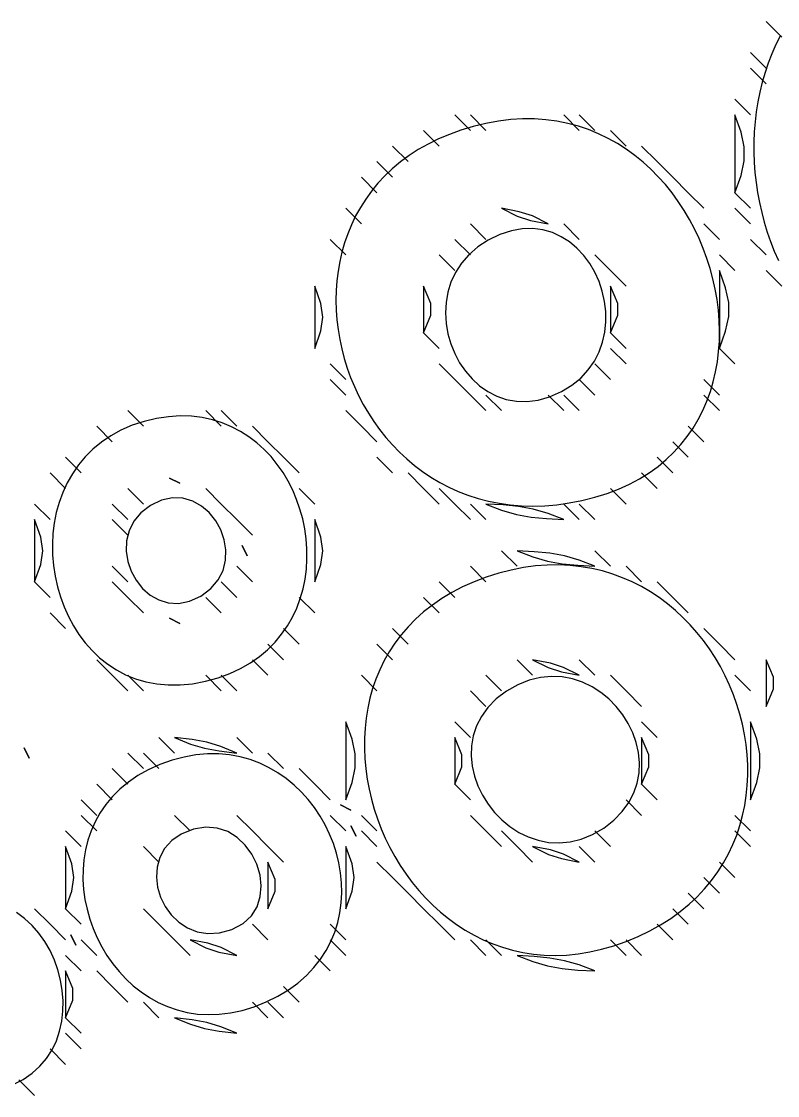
# Model space of a CAD drawing. Extents: x 0 to 750, y 0 to 750.
# Drawn here: x 161.2 to 209.7, y 335 to 404 of the extents above; entities that cross this region are included whole.
import ezdxf

# ---------------------------------------------------------------- set-up
doc = ezdxf.new("R2010")
doc.units = 0
for name, color, linetype in [('C18', 18, 'CONTINUOUS'), ('C250', 250, 'CONTINUOUS'), ('C251', 251, 'CONTINUOUS'), ('C252', 252, 'CONTINUOUS'), ('C253', 253, 'CONTINUOUS'), ('C254', 254, 'CONTINUOUS'), ('C27', 27, 'CONTINUOUS'), ('C28', 28, 'CONTINUOUS'), ('C29', 29, 'CONTINUOUS'), ('C37', 37, 'CONTINUOUS'), ('C39', 39, 'CONTINUOUS'), ('C47', 47, 'CONTINUOUS'), ('C49', 49, 'CONTINUOUS'), ('C59', 59, 'CONTINUOUS'), ('C7', 7, 'CONTINUOUS')]:
    doc.layers.add(name, color=color, linetype=linetype)

msp = doc.modelspace()

# ---------------------------------------------------------------- linework, layer by layer
at = {"layer": 'C18'}
msp.add_lwpolyline([(182.333328, 352.333344), (182.6666, 351.6666), (182.3333, 352.3333)], dxfattribs=at)
at = {"layer": 'C250'}
for points in [[(209, 404), (210, 403), (209, 404)], [(207, 399), (208, 398), (207, 399)], [(189, 398), (190, 397), (189, 398)], [(184, 395), (185, 394), (184, 395)], [(204, 393), (205, 392), (204, 393)], [(196, 391), (197, 390), (196, 391)], [(189, 390), (190, 389), (189, 390)], [(180, 387), (180, 383), (180.3994, 384.1198), (180.5326, 385), (180.3994, 385.8801), (180, 387)], [(199, 384), (200, 383), (199, 384)], [(198, 382), (199, 381), (198, 382)], [(197, 381), (198, 380), (197, 381)], [(191, 380), (192, 379), (191, 380)], [(205, 380), (206, 379), (205, 380)], [(174, 379), (175, 378), (174, 379)], [(176, 378), (177, 377), (176, 378)], [(203, 377), (204, 376), (203, 377)], [(178, 376), (179, 375), (178, 376)], [(202, 376), (203, 375), (202, 376)], [(201, 375), (202, 374), (201, 375)], [(173, 374), (174, 373), (173, 374)], [(187, 374), (188, 373), (187, 374)], [(162, 373), (163, 372), (162, 373)], [(174, 373), (175, 372), (174, 373)], [(197, 373), (198, 372), (197, 373)], [(180, 372), (180, 368), (180.3994, 369.1198), (180.5326, 370), (180.3994, 370.8801), (180, 372)], [(162, 368), (163, 367), (162, 368)], [(173, 367), (174, 366), (173, 367)], [(176, 363), (177, 362), (176, 363)], [(189, 358), (189, 355), (189.464, 356.123), (189.464, 356.8769), (189, 358)], [(201, 358), (201, 355), (201.464, 356.123), (201.464, 356.8769), (201, 358)], [(179, 356), (180, 355), (179, 356)], [(182, 351), (182, 347), (182.3994, 348.1198), (182.5326, 349), (182.3994, 349.8801), (182, 351)], [(177, 350), (177, 347), (177.464, 348.123), (177.464, 348.8769), (177, 350)], [(184, 350), (185, 349), (184, 350)], [(206, 350), (207, 349), (206, 350)], [(162, 347), (163, 346), (162, 347)], [(164, 347), (165, 346), (164, 347)], [(163, 346), (164, 345), (163, 346)], [(188, 346), (189, 345), (188, 346)], [(202, 346), (203, 345), (202, 346)], [(172, 345), (173.01, 344.4921), (173.8544, 344.2187), (175, 344), (173.9899, 344.5077), (173.1455, 344.7812), (172, 345)], [(181, 345), (182, 344), (181, 345)], [(190, 345), (191, 344), (190, 345)], [(200, 345), (201, 344), (200, 345)], [(164, 344), (165, 343), (164, 344)], [(193, 344), (194.0107, 343.6052), (194.9585, 343.3366), (195.9009, 343.1654), (196.8956, 343.0628), (198, 343), (196.9892, 343.3946), (196.0414, 343.6632), (195.0989, 343.8344), (194.1043, 343.9371), (193, 344)], [(177, 341), (178, 340), (177, 341)], [(171, 340), (172.0233, 339.58), (172.9327, 339.3091), (173.8757, 339.1336), (175, 339), (173.9765, 339.4199), (173.0671, 339.6908), (172.1241, 339.8663), (171, 340)]]:
    msp.add_lwpolyline(points, dxfattribs=at)
at = {"layer": 'C251'}
for points in [[(208, 402), (209, 401), (208, 402)], [(197, 398), (198, 397), (197, 398)], [(187, 397), (188, 396), (187, 397)], [(201, 396), (202, 395), (201, 396)], [(207, 393), (208, 392), (207, 393)], [(190, 391), (191, 390), (190, 391)], [(195.8518, 380.2229), (196.5223, 380.6293), (197.0969, 381.0955), (197.5788, 381.6136), (197.9711, 382.1755), (198.277, 382.7733), (198.4996, 383.399), (198.6423, 384.0445), (198.7081, 384.702), (198.7002, 385.3633), (198.6219, 386.0206), (198.4762, 386.6658), (198.2663, 387.2909), (197.9955, 387.888), (197.6669, 388.449), (197.2837, 388.966), (196.8491, 389.431), (196.3662, 389.836), (195.8382, 390.1729), (195.2683, 390.4339), (194.6597, 390.6109), (194.0156, 390.696), (193.3391, 390.6811), (192.6334, 390.5582), (191.9018, 390.3194), (191.1473, 389.9567)], [(205, 391), (206, 390), (205, 391)], [(191.147369, 389.956787), (190.4707, 389.5173), (189.8967, 389.0193), (189.4216, 388.4713), (189.0419, 387.8814), (188.7537, 387.2582), (188.5536, 386.61), (188.4379, 385.9452), (188.4029, 385.2721), (188.445, 384.5992), (188.5606, 383.9348), (188.7459, 383.2874), (188.9975, 382.6652), (189.3115, 382.0767), (189.6845, 381.5303), (190.1127, 381.0342), (190.5925, 380.5971), (191.1202, 380.2271), (191.6923, 379.9327), (192.3051, 379.7222), (192.9549, 379.6042), (193.6381, 379.5868), (194.3511, 379.6786), (195.0902, 379.8878), (195.8518, 380.223)], [(188, 389), (189, 388), (188, 389)], [(187, 387), (187, 384), (187.464, 385.123), (187.464, 385.8769), (187, 387)], [(206, 383), (207, 382), (206, 383)], [(181, 381), (182, 380), (181, 381)], [(189, 381), (190, 380), (189, 381)], [(168, 379), (169, 378), (168, 379)], [(182, 379), (183, 378), (182, 379)], [(177, 377), (178, 376), (177, 377)], [(199, 374), (200, 373), (199, 374)], [(190, 373), (191, 372), (190, 373)], [(175.333328, 370.333344), (175.6666, 369.6666), (175.3333, 370.3333)], [(178, 365), (179, 364), (178, 365)], [(184, 364), (185, 363), (184, 364)], [(206, 364), (207, 363), (206, 364)], [(193, 363), (194, 362), (193, 363)], [(197, 363), (198, 362), (197, 363)], [(174, 362), (175, 361), (174, 362)], [(183, 362), (184, 361), (183, 362)], [(207, 362), (208, 361), (207, 362)], [(182, 359), (182, 354), (182.3983, 355.1047), (182.5975, 356.0523), (182.5975, 356.9476), (182.3983, 357.8952), (182, 359)], [(208, 359), (208, 354), (208.3983, 355.1047), (208.5975, 356.0523), (208.5975, 356.9476), (208.3983, 357.8952), (208, 359)], [(175, 358), (176, 357), (175, 358)], [(167, 356), (168, 355), (167, 356)], [(166, 355), (167, 354), (166, 355)], [(171, 353), (172, 352), (171, 353)], [(181, 353), (182, 352), (181, 353)], [(172.209869, 352.109558), (171.434, 351.7959), (170.8213, 351.3754), (170.3633, 350.8684), (170.0516, 350.2951), (169.8779, 349.6759), (169.8338, 349.0312), (169.9111, 348.3814), (170.1012, 347.7469), (170.396, 347.1479), (170.7869, 346.6048), (171.2658, 346.1381), (171.8242, 345.7681), (172.4537, 345.5151), (173.1461, 345.3995), (173.8929, 345.4416), (174.6859, 345.662), (175.3983, 346.0419), (175.9321, 346.5381), (176.2976, 347.1246), (176.5053, 347.7755), (176.5657, 348.4648), (176.4893, 349.1665), (176.2865, 349.8545), (175.9679, 350.5031), (175.5439, 351.0861), (175.0249, 351.5777), (174.4216, 351.9518), (173.7443, 352.1824), (173.0035, 352.2436), (172.2098, 352.1095)], [(176, 352), (177, 351), (176, 352)], [(183, 352), (184, 351), (183, 352)], [(207, 352), (208, 351), (207, 352)], [(169, 351), (170, 350), (169, 351)], [(194, 351), (195.01, 350.4921), (195.8544, 350.2187), (197, 350), (195.9899, 350.5077), (195.1454, 350.7812), (194, 351)], [(187, 347), (188, 346), (187, 347)], [(170, 346), (171, 345), (170, 346)], [(169, 341), (170, 340), (169, 341)]]:
    msp.add_lwpolyline(points, dxfattribs=at)
at = {"layer": 'C252'}
for points in [[(207, 398), (207, 393), (207.3983, 394.1047), (207.5974, 395.0523), (207.5974, 395.9476), (207.3983, 396.8952), (207, 398)], [(199, 397), (200, 396), (199, 397)], [(202, 395), (203, 394), (202, 395)], [(203, 394), (204, 393), (203, 394)], [(182, 392), (183, 391), (182, 392)], [(181, 390), (182, 389), (181, 390)], [(208, 390), (209, 389), (208, 390)], [(199, 388), (200, 387), (199, 388)], [(206, 388), (206, 383), (206.3983, 384.1047), (206.5975, 385.0523), (206.5975, 385.9475), (206.3983, 386.8952), (206, 388)], [(209, 388), (210, 387), (209, 388)], [(187, 384), (188, 383), (187, 384)], [(188, 382), (189, 381), (188, 382)], [(196, 380), (197, 379), (196, 380)], [(166, 378), (167, 377), (166, 378)], [(163, 375), (164, 374), (163, 375)], [(179, 374), (180, 373), (179, 374)], [(196, 373), (197, 372), (196, 373)], [(193, 370), (194.0107, 369.6052), (194.9585, 369.3366), (195.9009, 369.1654), (196.8956, 369.0628), (198, 369), (196.9892, 369.3946), (196.0414, 369.6632), (195.0989, 369.8344), (194.1043, 369.9371), (193, 370)], [(190, 369), (191, 368), (190, 369)], [(200, 369), (201, 368), (200, 369)], [(188, 368), (189, 367), (188, 368)], [(202, 368), (203, 367), (202, 368)], [(168, 367), (169, 366), (168, 367)], [(179, 367), (180, 366), (179, 367)], [(163, 366), (164, 365), (163, 366)], [(170.666672, 365.666656), (171.3333, 365.3333), (170.6666, 365.6666)], [(177, 364), (178, 363), (177, 364)], [(168, 362), (169, 361), (168, 362)], [(192.317902, 360.971466), (191.6665, 360.4766), (191.1334, 359.9359), (190.7133, 359.3571), (190.4008, 358.748), (190.1906, 358.1164), (190.0775, 357.47), (190.056, 356.8166), (190.1209, 356.164), (190.2668, 355.52), (190.4885, 354.8924), (190.7806, 354.2889), (191.1378, 353.7174), (191.5548, 353.1856), (192.0263, 352.7013), (192.5469, 352.2723), (193.1113, 351.9063), (193.7142, 351.6112), (194.3503, 351.3947), (195.0143, 351.2646), (195.7009, 351.2287), (196.4046, 351.2948), (197.1203, 351.4707), (197.8427, 351.764), (198.5663, 352.1828), (199.2232, 352.6882), (199.7617, 353.2377), (200.1871, 353.8234), (200.5045, 354.4378), (200.7193, 355.0732), (200.8368, 355.7219), (200.8622, 356.3764), (200.8007, 357.029), (200.6578, 357.672), (200.4386, 358.2978), (200.1484, 358.8987), (199.7925, 359.4671), (199.3762, 359.9954), (198.9048, 360.476), (198.3835, 360.901), (197.8176, 361.2631), (197.2123, 361.5544), (196.573, 361.7673), (195.905, 361.8943), (195.2135, 361.9275), (194.5037, 361.8595), (193.781, 361.6826), (193.0506, 361.3891), (192.3179, 360.9714)], [(191, 362), (192, 361), (191, 362)], [(199, 362), (200, 361), (199, 362)], [(190, 361), (191, 360), (190, 361)], [(189, 359), (190, 358), (189, 359)], [(201, 359), (202, 358), (201, 359)], [(171, 358), (172.0233, 357.58), (172.9327, 357.3091), (173.8757, 357.1336), (175, 357), (173.9765, 357.4199), (173.0671, 357.6908), (172.1241, 357.8663), (171, 358)], [(177, 357), (178, 356), (177, 357)], [(189, 355), (190, 354), (189, 355)], [(175, 353), (176, 352), (175, 353)], [(164, 351), (164, 347), (164.3994, 348.1198), (164.5326, 348.9999), (164.3994, 349.88), (164, 351)], [(185, 349), (186, 348), (185, 349)], [(205, 349), (206, 348), (205, 349)], [(169, 347), (170, 346), (169, 347)], [(203, 347), (204, 346), (203, 347)], [(165, 345), (166, 344), (165, 345)], [(164, 340), (165, 339), (164, 340)]]:
    msp.add_lwpolyline(points, dxfattribs=at)
at = {"layer": 'C253'}
for points in [[(208, 401), (209, 400), (208, 401)], [(190, 398), (191, 397), (190, 398)], [(196, 398), (197, 397), (196, 398)], [(192, 392), (193.01, 391.4922), (193.8544, 391.2187), (195, 391), (193.9899, 391.5077), (193.1454, 391.7812), (192, 392)], [(199, 383), (200, 382), (199, 383)], [(181, 382), (182, 381), (181, 382)], [(190, 380), (191, 379), (190, 380)], [(173, 379), (174, 378), (173, 379)], [(164, 376), (165, 375), (164, 376)], [(186, 375), (187, 374), (186, 375)], [(168, 374), (169, 373), (168, 374)], [(170.666672, 374.666656), (171.3333, 374.3333), (170.6666, 374.6666)], [(188, 374), (189, 373), (188, 374)], [(169.444443, 372.913574), (168.8276, 372.4403), (168.3756, 371.8883), (168.0776, 371.2787), (167.9232, 370.6322), (167.9019, 369.97), (168.0032, 369.3128), (168.2165, 368.6817), (168.5312, 368.0976), (168.937, 367.5816), (169.4232, 367.1544), (169.9794, 366.8372), (170.5949, 366.6508), (171.2594, 366.6162), (171.9622, 366.7544), (172.6929, 367.0864), (173.3353, 367.5636), (173.805, 368.1196), (174.1135, 368.7333), (174.2723, 369.3835), (174.2931, 370.0493), (174.1873, 370.7093), (173.9665, 371.3427), (173.6422, 371.9281), (173.226, 372.4446), (172.7294, 372.8711), (172.1639, 373.1863), (171.5411, 373.3693), (170.8726, 373.3989), (170.1698, 373.254), (169.4444, 372.9135)], [(167, 373), (168, 372), (167, 373)], [(162, 372), (162, 368), (162.3994, 369.1198), (162.5326, 369.9999), (162.3994, 370.88), (162, 372)], [(175, 372), (176, 371), (175, 372)], [(175, 369), (176, 368), (175, 369)], [(167, 368), (168, 367), (167, 368)], [(203, 367), (204, 366), (203, 367)], [(185, 365), (186, 364), (185, 365)], [(205, 365), (206, 364), (205, 365)], [(166, 363), (167, 362), (166, 363)], [(173, 362), (174, 361), (173, 362)], [(200, 361), (201, 360), (200, 361)], [(169, 357), (170, 356), (169, 357)], [(201, 355), (202, 354), (201, 355)], [(183, 353), (184, 352), (183, 353)], [(190, 353), (191, 352), (190, 353)], [(207, 353), (208, 352), (207, 353)], [(177, 351), (178, 350), (177, 351)], [(193, 351), (194, 350), (193, 351)], [(197, 351), (198, 350), (197, 351)], [(186, 348), (187, 347), (186, 348)], [(204, 348), (205, 347), (204, 348)], [(176, 346), (177, 345), (176, 346)], [(171, 345), (172, 344), (171, 345)], [(191, 345), (192, 344), (191, 345)], [(199, 345), (200, 344), (199, 345)], [(180, 344), (181, 343), (180, 344)], [(164, 343), (164, 340), (164.464, 341.123), (164.464, 341.8769), (164, 343)], [(178, 342), (179, 341), (178, 342)], [(176, 341), (177, 340), (176, 341)], [(163, 338), (164, 337), (163, 338)], [(161, 336), (162, 335), (161, 336)]]:
    msp.add_lwpolyline(points, dxfattribs=at)
at = {"layer": 'C254'}
for points in [[(205, 381), (206, 380), (205, 381)], [(183, 378), (184, 377), (183, 378)], [(191, 373), (192.0107, 372.6052), (192.9585, 372.3366), (193.9009, 372.1654), (194.8956, 372.0628), (196, 372), (194.9892, 372.3946), (194.0414, 372.6632), (193.0989, 372.8344), (192.1043, 372.9371), (191, 373)], [(187, 367), (188, 366), (187, 367)], [(165, 353), (166, 352), (165, 353)], [(191, 352), (192, 351), (191, 352)], [(181, 346), (182, 345), (181, 346)]]:
    msp.add_lwpolyline(points, dxfattribs=at)
at = {"layer": 'C27'}
for points in [[(198, 389), (199, 388), (198, 389)], [(206, 389), (207, 388), (206, 389)], [(195, 380), (196, 379), (195, 380)], [(167, 369), (168, 368), (167, 369)], [(167, 362), (168, 361), (167, 362)], [(170, 358), (171, 357), (170, 358)], [(164, 352), (165, 351), (164, 352)]]:
    msp.add_lwpolyline(points, dxfattribs=at)
at = {"layer": 'C28'}
msp.add_lwpolyline([(164.333328, 345.333344), (164.6666, 344.6666), (164.3333, 345.3333)], dxfattribs=at)
at = {"layer": 'C29'}
msp.add_lwpolyline([(161.333328, 357.333344), (161.6666, 356.6666), (161.3333, 357.3333)], dxfattribs=at)
at = {"layer": 'C37'}
for points in [[(185, 396), (186, 395), (185, 396)], [(207, 392), (208, 391), (207, 392)], [(204, 378), (205, 377), (204, 378)], [(167, 372), (168, 371), (167, 372)], [(198, 370), (199, 369), (198, 370)], [(174, 368), (175, 367), (174, 368)], [(198, 352), (199, 351), (198, 352)], [(166, 343), (167, 342), (166, 343)], [(167, 342), (168, 341), (167, 342)], [(164, 339), (165, 338), (164, 339)]]:
    msp.add_lwpolyline(points, dxfattribs=at)
at = {"layer": 'C39'}
msp.add_lwpolyline([(181.666672, 353.666656), (182.3333, 353.3333), (181.6666, 353.6666)], dxfattribs=at)
at = {"layer": 'C47'}
for points in [[(183, 394), (184, 393), (183, 394)], [(192, 370), (193, 369), (192, 370)], [(168, 357), (169, 356), (168, 357)], [(180, 355), (181, 354), (180, 355)], [(165, 354), (166, 353), (165, 354)]]:
    msp.add_lwpolyline(points, dxfattribs=at)
at = {"layer": 'C49'}
msp.add_lwpolyline([(209, 363), (209, 360), (209.464, 361.123), (209.464, 361.8769), (209, 363)], dxfattribs=at)
at = {"layer": 'C59'}
for points in [[(199, 387), (199, 384), (199.464, 385.123), (199.464, 385.8769), (199, 387)], [(184, 376), (185, 375), (184, 376)], [(189, 373), (190, 372), (189, 373)], [(194, 363), (195.0099, 362.4922), (195.8544, 362.2187), (197, 362), (195.9899, 362.5077), (195.1454, 362.7812), (194, 363)], [(200, 354), (201, 353), (200, 354)], [(192, 352), (193, 351), (192, 352)]]:
    msp.add_lwpolyline(points, dxfattribs=at)
at = {"layer": 'C7'}
for points in [[(209.9196, 403.104), (209.6316, 402.5227), (209.3707, 401.93), (209.1369, 401.3269), (208.9298, 400.7145), (208.7492, 400.0938), (208.5949, 399.4657), (208.4667, 398.8314), (208.3644, 398.1917), (208.2877, 397.5478), (208.2365, 396.9006), (208.2105, 396.2512), (208.2094, 395.6005), (208.2332, 394.9496), (208.2815, 394.2995), (208.3542, 393.6513), (208.451, 393.0058), (208.5717, 392.3643), (208.7161, 391.7275), (208.884, 391.0967), (209.0751, 390.4728), (209.2892, 389.8567), (209.5262, 389.2496), (209.7858, 388.6524)], [(191, 397.452148), (190.1778, 397.2516), (189.3952, 397.0171), (188.6516, 396.7498), (187.9467, 396.4513), (187.2802, 396.123), (186.6515, 395.7661), (186.0603, 395.3823), (185.5062, 394.9728), (184.9888, 394.5392), (184.5077, 394.0827), (184.0626, 393.6049), (183.653, 393.1071), (183.2784, 392.5907), (182.9387, 392.0572), (182.6332, 391.508), (182.3617, 390.9444), (182.1237, 390.368), (181.9189, 389.7801), (181.7468, 389.1821), (181.607, 388.5754), (181.4993, 387.9615), (181.423, 387.3418), (181.378, 386.7176), (181.3637, 386.0905), (181.3798, 385.4617), (181.4258, 384.8328), (181.5014, 384.2051), (181.6062, 383.58), (181.7398, 382.9591), (181.9018, 382.3435), (182.0918, 381.7349), (182.3094, 381.1346), (182.5542, 380.544), (182.8258, 379.9645), (183.1238, 379.3975), (183.4478, 378.8445), (183.7975, 378.3069), (184.1723, 377.7861), (184.572, 377.2834), (184.9961, 376.8004), (185.4443, 376.3383), (185.9161, 375.8988), (186.4111, 375.483), (186.929, 375.0925), (187.4693, 374.7287), (188.0317, 374.393), (188.6158, 374.0868), (189.2211, 373.8115), (189.8472, 373.5685), (190.4939, 373.3593), (191.1606, 373.1852), (191.847, 373.0477), (192.5527, 372.9481), (193.2773, 372.888), (194.0203, 372.8686), (194.7815, 372.8915), (195.5603, 372.9581), (196.3565, 373.0696), (197.1696, 373.2276), (197.9992, 373.4336), (198.7819, 373.6743), (199.5213, 373.9528), (200.2177, 374.2675), (200.8718, 374.6164), (201.4839, 374.998), (202.0548, 375.4105), (202.5848, 375.8521), (203.0744, 376.3211), (203.5243, 376.8158), (203.9349, 377.3344), (204.3068, 377.8751), (204.6404, 378.4363), (204.9363, 379.0163), (205.195, 379.6132), (205.4171, 380.2253), (205.6029, 380.8509), (205.7532, 381.4883), (205.8683, 382.1357), (205.9488, 382.7914), (205.9952, 383.4536), (206.008, 384.1206), (205.9878, 384.7907), (205.9351, 385.4621), (205.8504, 386.1331), (205.7342, 386.8019), (205.587, 387.4669), (205.4094, 388.1263), (205.2018, 388.7782), (204.9648, 389.4211), (204.6989, 390.0532), (204.4047, 390.6726), (204.0826, 391.2778), (203.7332, 391.8669), (203.3569, 392.4382), (202.9544, 392.99), (202.526, 393.5205), (202.0725, 394.028), (201.5941, 394.5108), (201.0916, 394.9671), (200.5654, 395.3952), (200.0159, 395.7933), (199.4438, 396.1597), (198.8496, 396.4927), (198.2337, 396.7905), (197.5968, 397.0515), (196.9392, 397.2737), (196.2616, 397.4556), (195.5644, 397.5954), (194.8482, 397.6913), (194.1135, 397.7416), (193.3608, 397.7445), (192.5906, 397.6984), (191.8035, 397.6015), (191, 397.4521)], [(169.040131, 378.307098), (168.2693, 378.0563), (167.5558, 377.7495), (166.8986, 377.3906), (166.2972, 376.9833), (165.7507, 376.5315), (165.2585, 376.0391), (164.8199, 375.5099), (164.4341, 374.9478), (164.1004, 374.3565), (163.8181, 373.74), (163.5865, 373.1021), (163.4048, 372.4466), (163.2724, 371.7775), (163.1884, 371.0985), (163.1523, 370.4135), (163.1633, 369.7263), (163.2206, 369.0409), (163.3236, 368.361), (163.4715, 367.6904), (163.6636, 367.0332), (163.8992, 366.393), (164.1775, 365.7737), (164.4979, 365.1793), (164.8597, 364.6135), (165.262, 364.0801), (165.7042, 363.5832), (166.1856, 363.1264), (166.7055, 362.7136), (167.2631, 362.3487), (167.8577, 362.0356), (168.4886, 361.7781), (169.1551, 361.58), (169.8564, 361.4451), (170.5919, 361.3774), (171.3608, 361.3807), (172.1625, 361.4588), (172.9961, 361.6157), (173.7988, 361.8356), (174.5449, 362.1068), (175.2352, 362.4259), (175.8706, 362.7899), (176.4519, 363.1953), (176.9798, 363.6391), (177.4552, 364.1178), (177.8789, 364.6283), (178.2517, 365.1673), (178.5745, 365.7316), (178.848, 366.3179), (179.0731, 366.923), (179.2507, 367.5436), (179.3814, 368.1766), (179.4662, 368.8185), (179.5058, 369.4663), (179.5011, 370.1165), (179.4529, 370.7661), (179.362, 371.4118), (179.2292, 372.0502), (179.0554, 372.6782), (178.8413, 373.2925), (178.5878, 373.8899), (178.2957, 374.4671), (177.9658, 375.0208), (177.599, 375.5479), (177.196, 376.045), (176.7577, 376.509), (176.2849, 376.9365), (175.7783, 377.3244), (175.2389, 377.6694), (174.6675, 377.9682), (174.0648, 378.2176), (173.4317, 378.4143), (172.769, 378.5551), (172.0775, 378.6368), (171.358, 378.6561), (170.6114, 378.6097), (169.8385, 378.4944), (169.0401, 378.3071)], [(191.014664, 368.297058), (190.2362, 368.0022), (189.5021, 367.6747), (188.8119, 367.3159), (188.1648, 366.9274), (187.5602, 366.5108), (186.9977, 366.0676), (186.4765, 365.5995), (185.9961, 365.1079), (185.556, 364.5944), (185.1554, 364.0607), (184.7937, 363.5082), (184.4705, 362.9385), (184.1851, 362.3532), (183.9369, 361.7539), (183.7253, 361.1421), (183.5498, 360.5194), (183.4096, 359.8873), (183.3043, 359.2474), (183.2332, 358.6014), (183.1957, 357.9506), (183.1912, 357.2968), (183.2192, 356.6414), (183.279, 355.9861), (183.3701, 355.3323), (183.4918, 354.6818), (183.6435, 354.0359), (183.8248, 353.3964), (184.0348, 352.7647), (184.2732, 352.1424), (184.5392, 351.5311), (184.8322, 350.9323), (185.1518, 350.3477), (185.4972, 349.7787), (185.8679, 349.227), (186.2632, 348.6941), (186.6827, 348.1815), (187.1256, 347.6909), (187.5915, 347.2238), (188.0796, 346.7817), (188.5895, 346.3663), (189.1204, 345.979), (189.6719, 345.6216), (190.2432, 345.2954), (190.8339, 345.0021), (191.4433, 344.7433), (192.0708, 344.5204), (192.7159, 344.3352), (193.3779, 344.1891), (194.0562, 344.0837), (194.7502, 344.0205), (195.4594, 344.0012), (196.1832, 344.0273), (196.9208, 344.1004), (197.6719, 344.2219), (198.4357, 344.3936), (199.2116, 344.6169), (199.9992, 344.8935), (200.7842, 345.2189), (201.5243, 345.5756), (202.2199, 345.9621), (202.8717, 346.3768), (203.4802, 346.8181), (204.0461, 347.2845), (204.5699, 347.7744), (205.0523, 348.2863), (205.4938, 348.8187), (205.895, 349.3699), (206.2565, 349.9384), (206.5789, 350.5228), (206.8628, 351.1213), (207.1087, 351.7325), (207.3173, 352.3549), (207.4892, 352.9868), (207.6249, 353.6267), (207.7251, 354.2731), (207.7902, 354.9244), (207.821, 355.5791), (207.8181, 356.2356), (207.7819, 356.8923), (207.7131, 357.5477), (207.6122, 358.2003), (207.48, 358.8486), (207.3169, 359.4908), (207.1236, 360.1256), (206.9006, 360.7513), (206.6485, 361.3664), (206.368, 361.9694), (206.0596, 362.5586), (205.7239, 363.1326), (205.3615, 363.6898), (204.9729, 364.2286), (204.5589, 364.7475), (204.1199, 365.245), (203.6566, 365.7194), (203.1695, 366.1693), (202.6593, 366.593), (202.1265, 366.9891), (201.5718, 367.3559), (200.9956, 367.692), (200.3987, 367.9958), (199.7815, 368.2656), (199.1447, 368.5001), (198.4889, 368.6976), (197.8147, 368.8565), (197.1226, 368.9753), (196.4133, 369.0526), (195.6873, 369.0866), (194.9452, 369.0759), (194.1877, 369.0189), (193.4153, 368.914), (192.6285, 368.7598), (191.8281, 368.5546), (191.0146, 368.297)], [(170.043976, 356.256927), (169.3108, 355.9265), (168.6415, 355.5529), (168.0348, 355.1392), (167.4892, 354.6888), (167.0035, 354.2047), (166.5764, 353.6904), (166.2066, 353.1491), (165.8928, 352.5839), (165.6337, 351.9982), (165.4281, 351.3952), (165.2746, 350.7782), (165.172, 350.1505), (165.1189, 349.5152), (165.1141, 348.8756), (165.1562, 348.235), (165.244, 347.5966), (165.3762, 346.9637), (165.5515, 346.3395), (165.7685, 345.7274), (166.0261, 345.1304), (166.3229, 344.552), (166.6576, 343.9953), (167.0289, 343.4636), (167.4355, 342.9601), (167.8762, 342.4882), (168.3496, 342.051), (168.8544, 341.6518), (169.3894, 341.2939), (169.9533, 340.9804), (170.5447, 340.7148), (171.1625, 340.5002), (171.8052, 340.3398), (172.4715, 340.2369), (173.1603, 340.1949), (173.8702, 340.2168), (174.5999, 340.3061), (175.3481, 340.4658), (176.1136, 340.6994), (176.895, 341.01), (177.6365, 341.3756), (178.3116, 341.7821), (178.9216, 342.2261), (179.4679, 342.7046), (179.9518, 343.2141), (180.3748, 343.7515), (180.7382, 344.3136), (181.0435, 344.897), (181.292, 345.4986), (181.4851, 346.115), (181.6242, 346.7431), (181.7107, 347.3796), (181.746, 348.0213), (181.7315, 348.6649), (181.6685, 349.3072), (181.5584, 349.9449), (181.4027, 350.5749), (181.2027, 351.1937), (180.9598, 351.7983), (180.6755, 352.3854), (180.351, 352.9516), (179.9878, 353.4939), (179.5872, 354.0089), (179.1508, 354.4934), (178.6797, 354.9441), (178.1755, 355.3578), (177.6396, 355.7313), (177.0732, 356.0614), (176.4778, 356.3447), (175.8549, 356.578), (175.2057, 356.7581), (174.5317, 356.8818), (173.8342, 356.9458), (173.1147, 356.9469), (172.3745, 356.8817), (171.615, 356.7472), (170.8377, 356.54), (170.0439, 356.2569)], [(160.6266, 335.6991), (161.2812, 336.0312), (161.8568, 336.4274), (162.3552, 336.8811), (162.7783, 337.3854), (163.128, 337.9334), (163.4062, 338.5182), (163.6148, 339.1332), (163.7555, 339.7713), (163.8304, 340.4258), (163.8412, 341.0899), (163.7899, 341.7567), (163.6783, 342.4193), (163.5082, 343.071), (163.2817, 343.7049), (163.0004, 344.3141), (162.6664, 344.8918), (162.2815, 345.4312), (161.8475, 345.9255), (161.3663, 346.3678), (160.8399, 346.7512)]]:
    msp.add_lwpolyline(points, dxfattribs=at)

doc.saveas('drawing.dxf')
